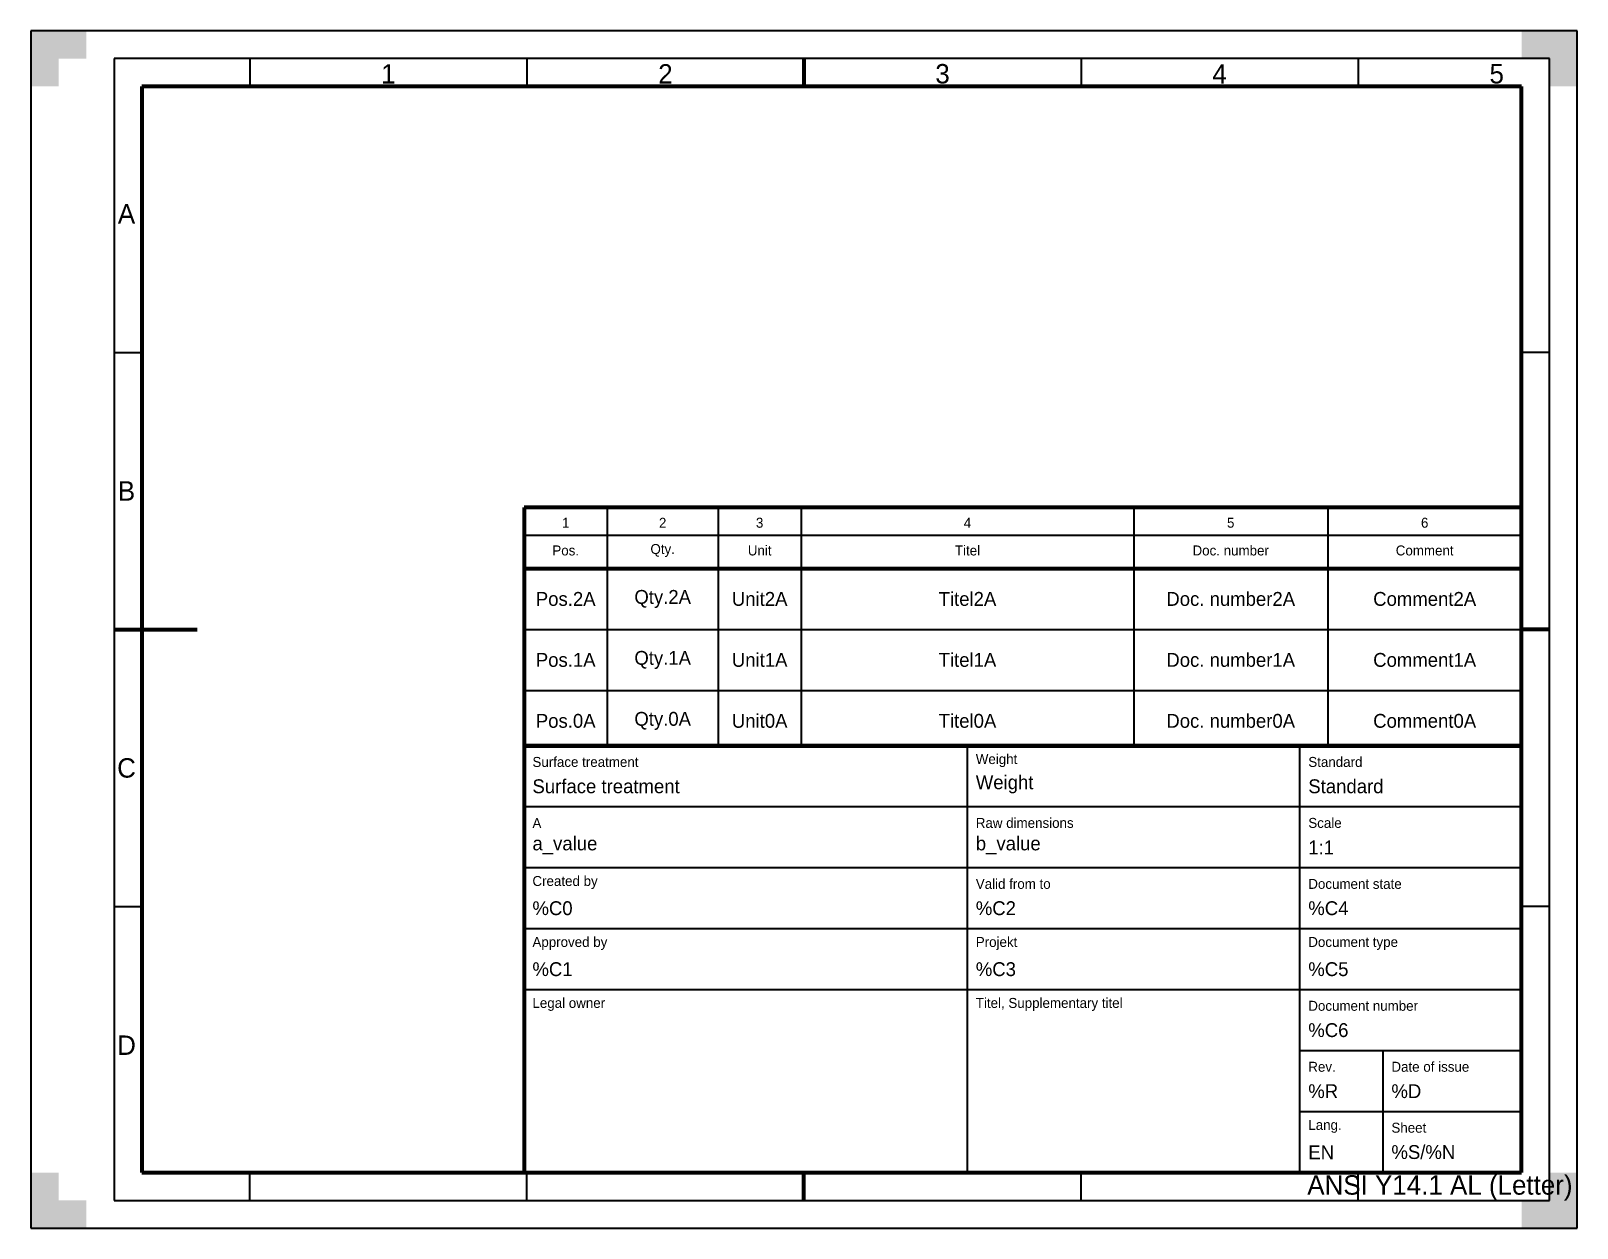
# Model space of a CAD drawing. Header units: millimetres. Extents: x 0 to 279, y 0 to 216.
import ezdxf

# ---------------------------------------------------------------- set-up
doc = ezdxf.new("R2010")
doc.units = ezdxf.units.MM

msp = doc.modelspace()

# ---------------------------------------------------------------- hatches: boundary and pattern name
for points in [[(0, 216), (10, 216), (10, 211), (5, 211), (5, 206), (0, 206), (0, 216)], [(279, 216), (269, 216), (269, 211), (274, 211), (274, 206), (279, 206), (279, 216)], [(0, 0), (10, 0), (10, 5), (5, 5), (5, 10), (0, 10), (0, 0)], [(279, 0), (269, 0), (269, 5), (274, 5), (274, 10), (279, 10), (279, 0)]]:
    msp.add_hatch(color=7).paths.add_polyline_path(points)

# ---------------------------------------------------------------- linework, layer by layer
at = {"color": 7, "lineweight": 35}
for p, q in [((0, 216), (0, 0)), ((279, 216), (0, 216)), ((279, 0), (279, 216)), ((15, 211), (15, 5)), ((274, 211), (15, 211)), ((39.5, 211), (39.5, 206)), ((89.5, 211), (89.5, 206)), ((189.5, 211), (189.5, 206)), ((239.5, 211), (239.5, 206)), ((274, 5), (274, 211)), ((15, 158), (20, 158)), ((274, 158), (269, 158)), ((104, 130), (104, 87)), ((124, 130), (124, 87)), ((139, 130), (139, 87)), ((199, 130), (199, 87)), ((234, 130), (234, 87)), ((89, 125), (269, 125)), ((89, 108), (269, 108)), ((89, 97), (269, 97)), ((169, 10), (169, 87)), ((229, 10), (229, 87)), ((269, 76), (89, 76)), ((269, 65), (89, 65)), ((15, 58), (20, 58)), ((274, 58), (269, 58)), ((269, 54), (89, 54)), ((269, 43), (89, 43)), ((269, 32), (229, 32)), ((244, 10), (244, 32)), ((269, 21), (229, 21)), ((39.5, 5), (39.5, 10)), ((89.5, 5), (89.5, 10)), ((189.5, 5), (189.5, 10)), ((239.5, 5), (239.5, 10)), ((15, 5), (274, 5)), ((0, 0), (279, 0))]:
    msp.add_line(p, q, dxfattribs=at)
at = {"color": 7, "lineweight": 70}
for p, q in [((139.5, 211), (139.5, 206)), ((20, 206), (20, 10)), ((269, 206), (20, 206)), ((269, 10), (269, 206)), ((89, 130), (89, 87)), ((269, 130), (89, 130)), ((269, 87), (269, 130)), ((89, 119), (269, 119)), ((15, 108), (30, 108)), ((274, 108), (269, 108)), ((89, 87), (89, 10)), ((269, 87), (89, 87)), ((89, 87), (269, 87)), ((269, 10), (269, 87)), ((20, 10), (269, 10)), ((89, 10), (269, 10)), ((139.5, 5), (139.5, 10))]:
    msp.add_line(p, q, dxfattribs=at)

# ---------------------------------------------------------------- texts
at = {"color": 7, "lineweight": 35}
for s, insert, char_height, attachment_point in [('1', (64.5, 208.25), 3.5, 5), ('2', (114.5, 208.25), 3.5, 5), ('3', (164.5, 208.25), 3.5, 5), ('4', (214.5, 208.25), 3.5, 5), ('5', (264.5, 208.25), 3.5, 5), ('A', (17.25, 183), 3.5, 5), ('B', (17.25, 133), 3.5, 5), ('1', (96.5, 127.25), 1.8, 5), ('2', (114, 127.25), 1.8, 5), ('3', (131.5, 127.25), 1.8, 5), ('4', (169, 127.25), 1.8, 5), ('5', (216.5, 127.25), 1.8, 5), ('6', (251.5, 127.25), 1.8, 5), ('Pos.', (96.5, 122.25), 1.8, 5), ('Qty.', (114, 122.25), 1.8, 5), ('Unit', (131.5, 122.25), 1.8, 5), ('Titel', (169, 122.25), 1.8, 5), ('Doc. number', (216.5, 122.25), 1.8, 5), ('Comment', (251.5, 122.25), 1.8, 5), ('Pos.2A', (96.5, 113.5), 2.5, 5), ('Qty.2A', (114, 113.5), 2.5, 5), ('Unit2A', (131.5, 113.5), 2.5, 5), ('Titel2A', (169, 113.5), 2.5, 5), ('Doc. number2A', (216.5, 113.5), 2.5, 5), ('Comment2A', (251.5, 113.5), 2.5, 5), ('Pos.1A', (96.5, 102.5), 2.5, 5), ('Qty.1A', (114, 102.5), 2.5, 5), ('Unit1A', (131.5, 102.5), 2.5, 5), ('Titel1A', (169, 102.5), 2.5, 5), ('Doc. number1A', (216.5, 102.5), 2.5, 5), ('Comment1A', (251.5, 102.5), 2.5, 5), ('Pos.0A', (96.5, 91.5), 2.5, 5), ('Qty.0A', (114, 91.5), 2.5, 5), ('Unit0A', (131.5, 91.5), 2.5, 5), ('Titel0A', (169, 91.5), 2.5, 5), ('Doc. number0A', (216.5, 91.5), 2.5, 5), ('Comment0A', (251.5, 91.5), 2.5, 5), ('C', (17.25, 83), 3.5, 5), ('Surface treatment', (90.5, 83.18), 1.8, 7), ('Weight', (170.5, 83.18), 1.8, 7), ('Standard', (230.5, 83.18), 1.8, 7), ('Surface treatment', (90.5, 78.43), 2.5, 7), ('Weight', (170.5, 78.43), 2.5, 7), ('Standard', (230.5, 78.43), 2.5, 7), ('A', (90.5, 72.18), 1.8, 7), ('Raw dimensions', (170.5, 72.18), 1.8, 7), ('Scale', (230.5, 72.18), 1.8, 7), ('a_value', (90.5, 67.43), 2.5, 7), ('b_value', (170.5, 67.43), 2.5, 7), ('1:1', (230.5, 67.43), 2.5, 7), ('Created by', (90.5, 61.18), 1.8, 7), ('Valid from to', (170.5, 61.18), 1.8, 7), ('Document state', (230.5, 61.18), 1.8, 7), ('%C0', (90.5, 56.43), 2.5, 7), ('%C2', (170.5, 56.43), 2.5, 7), ('%C4', (230.5, 56.43), 2.5, 7), ('Approved by', (90.5, 50.18), 1.8, 7), ('Projekt', (170.5, 50.18), 1.8, 7), ('Document type', (230.5, 50.18), 1.8, 7), ('%C1', (90.5, 45.43), 2.5, 7), ('%C3', (170.5, 45.43), 2.5, 7), ('%C5', (230.5, 45.43), 2.5, 7), ('Legal owner', (90.5, 39.18), 1.8, 7), ('Titel, Supplementary titel', (170.5, 39.18), 1.8, 7), ('Document number', (230.5, 39.18), 1.8, 7), ('%C6', (230.5, 34.43), 2.5, 7), ('D', (17.25, 33), 3.5, 5), ('Rev.', (230.5, 28.18), 1.8, 7), ('Date of issue', (245.5, 28.18), 1.8, 7), ('%R', (230.5, 23.43), 2.5, 7), ('%D', (245.5, 23.43), 2.5, 7), ('Lang.', (230.5, 17.18), 1.8, 7), ('Sheet', (245.5, 17.18), 1.8, 7), ('EN', (230.5, 12.43), 2.5, 7), ('%S/%N', (245.5, 12.43), 2.5, 7), ('ANSI Y14.1 AL (Letter)', (254.25, 7.25), 3.5, 5)]:
    msp.add_mtext(s, dxfattribs=dict(at, insert=insert, char_height=char_height, attachment_point=attachment_point))

doc.saveas('drawing.dxf')
